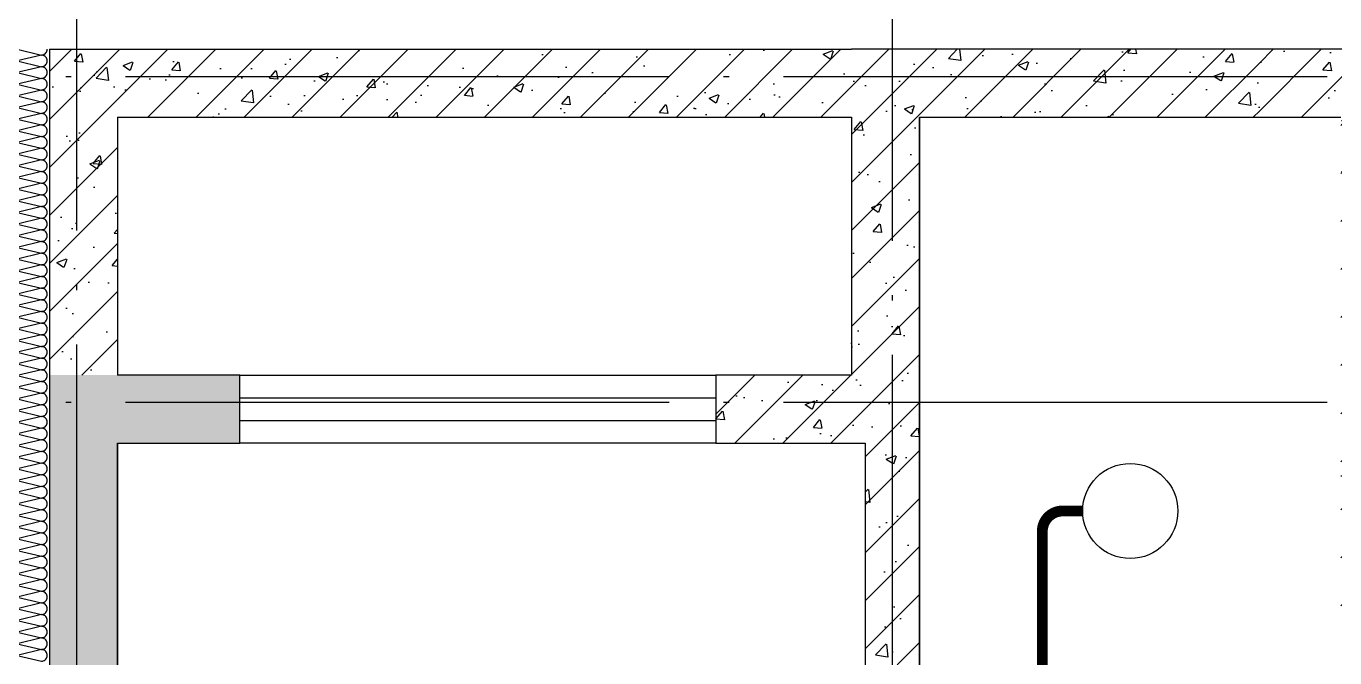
# Model space of a CAD drawing. Extents: x 1129508 to 1196731, y 2982646 to 3009272.
# Drawn here: x 1162982 to 1167796, y 2997972 to 3000298 of the extents above; entities that cross this region are included whole.
import ezdxf

# ---------------------------------------------------------------- set-up
doc = ezdxf.new("R2010")
doc.units = 0
doc.header["$LTSCALE"] = 1000
doc.linetypes.add('DOTE', pattern=[2.42, 2, -0.2, 0.02, -0.2])
for name, color, linetype in [('COLUMN', 2, 'Continuous'), ('DOTE', 8, 'DOTE'), ('E-LINE', 83, 'Continuous'), ('EQUIP-照明', 3, 'Continuous'), ('PUB_HATCH', 8, 'Continuous'), ('WALL', 2, 'Continuous'), ('WINDOW', 4, 'Continuous'), ('WIRE-照明', 1, 'Continuous')]:
    doc.layers.add(name, color=color, linetype=linetype)
doc.styles.get("Standard").update_dxf_attribs({"font": 'simplex.shx', "bigfont": 'gbcbig.shx'})
pattern_1 = [(45, (0, 0), (-88.3883476, 88.3883476), []), (50, (0, 0), (358.63009, -31.376067), [37.5, -412.5]), (355, (0, 0), (-69.375667, 376.096067), [30, -330]), (100.4514, (29.9, -2.6), (289.25469, 344.71977), [31.870095, -350.571056]), (46.1842, (0, 100), (533.620524, -82.75951), [56.25, -618.75]), (96.6356, (44.47, 93.1), (467.33135, 487.05894), [47.80514, -525.8565]), (351.1842, (0, 100), (467.33097, 487.0593), [45, -495]), (21, (50, 75), (298.453526, -201.309445), [37.5, -412.5]), (326, (50, 75), (121.657666, 362.57502), [30, -330]), (71.4514, (74.87, 58.22), (420.111314, 161.26525), [31.870095, -350.571056]), (37.5, (0, 0), (6.0799277, 166.446927), [0, -326, 0, -335, 0, -331.25]), (7.5, (0, 0), (131.534769, 197.205856), [0, -191, 0, -318.5, 0, -126.25]), (-32.5, (-111.5, 0), (266.911218, -11.277436), [0, -125, 0, -390, 0, -517.5]), (-42.5, (-161.5, 0), (291.593085, 50.052491), [0, -162.5, 0, -259, 0, -367.5])]

# ---------------------------------------------------------------- blocks, each defined once
blk = doc.blocks.new('21325465')
at = {"layer": 'DOTE'}
for p, q in [((6303113.1, 288090.3), (6303113.1, 305116.2)), ((6306113.1, 288052.6), (6306113.1, 305078.5)), ((6274252.3, 300757.8), (6331875.9, 300757.8)), ((6274252.3, 299557.8), (6331875.9, 299557.8))]:
    blk.add_line(p, q, dxfattribs=at)
blk = doc.blocks.new('SIPIN1-1-1')
at = {"layer": 'PUB_HATCH'}
h = blk.add_hatch(dxfattribs=at)
h.set_pattern_fill('钢筋混凝土', color=256, scale=50, style=0, pattern_type=2)
h.set_pattern_definition(pattern_1)
h.paths.add_polyline_path([(-261622.7, 2635086.1), (-261872.7, 2635086.1), (-261872.7, 2634786.1), (-262822.7, 2634786.1), (-262822.7, 2634536.1), (-262522.7, 2634536.1), (-262522.7, 2632636.1), (-260322.7, 2632636.1), (-260322.7, 2632836.1), (-262322.7, 2632836.1), (-262322.7, 2634536.1), (-261622.7, 2634536.1)], flags=0)
h = blk.add_hatch(dxfattribs=at)
h.set_pattern_fill('钢筋混凝土', color=256, scale=50, style=0, pattern_type=2)
h.set_pattern_definition(pattern_1)
h.paths.add_polyline_path([(-267022.7, 2633586.1), (-267022.7, 2634536.1), (-267172.7, 2634686.1), (-267272.7, 2634786.1), (-267272.7, 2633586.1)], flags=0)
h = blk.add_hatch(dxfattribs=at)
h.set_pattern_fill('钢筋混凝土', color=256, scale=50, style=0, pattern_type=2)
h.set_pattern_definition(pattern_1)
h.paths.add_polyline_path([(-264322.7, 2634786.1), (-267272.7, 2634786.1), (-267172.7, 2634686.1), (-267022.7, 2634536.1), (-264322.7, 2634536.1)], flags=0)
h = blk.add_hatch(dxfattribs=at)
h.set_pattern_fill('钢筋混凝土', color=256, scale=50, style=0, pattern_type=2)
h.set_pattern_definition(pattern_1)
h.paths.add_polyline_path([(-264822.7, 2633336.1), (-264272.7, 2633336.1), (-264272.7, 2629986.1), (-264072.7, 2629986.1), (-264072.7, 2634536.1), (-262822.7, 2634536.1), (-262822.7, 2634786.1), (-264322.7, 2634786.1), (-264322.7, 2633586.1), (-264822.7, 2633586.1)], flags=0)
h = blk.add_hatch(dxfattribs=at)
h.set_pattern_fill('钢筋混凝土', color=256, scale=50, style=0, pattern_type=2)
h.set_pattern_definition(pattern_1)
h.paths.add_polyline_path([(-260272.7, 2626285.8), (-260472.7, 2626285.8), (-260472.7, 2623736.1), (-264072.7, 2623736.1), (-264072.7, 2627086.1), (-264272.7, 2627086.1), (-264272.7, 2625036.1), (-267022.7, 2625036.1), (-267022.7, 2628486.1), (-265272.7, 2628486.1), (-265272.7, 2628686.1), (-267022.7, 2628686.1), (-267022.7, 2630686.1), (-265272.7, 2630686.1), (-265272.7, 2630886.1), (-267022.7, 2630886.1), (-267022.7, 2633336.1), (-266572.7, 2633336.1), (-266572.7, 2633586.1), (-267272.7, 2633586.1), (-267272.7, 2624786.1), (-264322.7, 2624786.1), (-264322.7, 2623486.1), (-256422.7, 2623486.1), (-256422.7, 2624786.1), (-250722.7, 2624786.1), (-250722.7, 2623486.1), (-242822.7, 2623486.1), (-242822.7, 2624786.1), (-239872.7, 2624786.1), (-239872.7, 2633586.1), (-240572.7, 2633586.1), (-240572.7, 2633336.1), (-240122.7, 2633336.1), (-240122.7, 2630886.1), (-241872.7, 2630886.1), (-241872.7, 2630686.1), (-240122.7, 2630686.1), (-240122.7, 2628686.1), (-241872.7, 2628686.1), (-241872.7, 2628486.1), (-240122.7, 2628486.1), (-240122.7, 2625036.1), (-242872.7, 2625036.1), (-242872.7, 2627086.1), (-243072.7, 2627086.1), (-243072.7, 2623736.1), (-246672.7, 2623736.1), (-246672.7, 2626285.8), (-246872.7, 2626285.8), (-246872.7, 2623736.1), (-250472.7, 2623736.1), (-250472.7, 2627686.1), (-250672.7, 2627686.1), (-250672.7, 2625036.1), (-253472.7, 2625036.1), (-253472.7, 2628486.1), (-251672.7, 2628486.1), (-251672.7, 2628686.1), (-255472.7, 2628686.1), (-255472.7, 2628486.1), (-253672.7, 2628486.1), (-253672.7, 2625036.1), (-256472.7, 2625036.1), (-256472.7, 2627686.1), (-256672.7, 2627686.1), (-256672.7, 2623736.1), (-260272.7, 2623736.1)], flags=0)
at = {"layer": 'COLUMN'}
for points in [[(-262822.7, 2634786.1), (-264322.7, 2634786.1)], [(-261872.7, 2634786.1), (-262822.7, 2634786.1)], [(-264322.7, 2634536.1), (-264322.7, 2633586.1)], [(-264072.7, 2629986.1), (-264072.7, 2634536.1)], [(-264072.7, 2634536.1), (-262822.7, 2634536.1)], [(-262822.7, 2634536.1), (-262522.7, 2634536.1)], [(-267272.7, 2633586.1), (-267272.7, 2624786.1)], [(-266572.7, 2633586.1), (-267022.7, 2633586.1)], [(-264322.7, 2633586.1), (-264822.7, 2633586.1)], [(-267022.7, 2630886.1), (-267022.7, 2633336.1)], [(-267022.7, 2633336.1), (-266572.7, 2633336.1)], [(-264822.7, 2633336.1), (-264272.7, 2633336.1)], [(-264272.7, 2633336.1), (-264272.7, 2629986.1)]]:
    blk.add_lwpolyline(points, dxfattribs=at)
at = {"layer": 'E-LINE', "linetype": 'Continuous'}
for points in [[(-267392.4, 2634786.1), (-267303.2, 2634764.6), (-267392.4, 2634743.2), (-267303.2, 2634721.7), (-267392.4, 2634700.2), (-267303.2, 2634678.8), (-267392.4, 2634657.3), (-267303.2, 2634635.9), (-267392.4, 2634614.4), (-267303.2, 2634592.9), (-267392.4, 2634571.5), (-267303.2, 2634550), (-267392.4, 2634528.6), (-267303.2, 2634507.1), (-267392.4, 2634485.6), (-267303.2, 2634464.2), (-267392.4, 2634442.7), (-267303.2, 2634421.3), (-267392.4, 2634399.8), (-267303.2, 2634378.4), (-267392.4, 2634356.9), (-267303.2, 2634335.4), (-267392.4, 2634314), (-267303.2, 2634292.5), (-267392.4, 2634271.1), (-267303.2, 2634249.6), (-267392.4, 2634228.1), (-267303.2, 2634206.7), (-267392.4, 2634185.2), (-267303.2, 2634163.8), (-267392.4, 2634142.3), (-267303.2, 2634120.8), (-267392.4, 2634099.4), (-267303.2, 2634077.9), (-267392.4, 2634056.5), (-267303.2, 2634035), (-267392.4, 2634013.5), (-267303.2, 2633992.1), (-267392.4, 2633970.6), (-267303.2, 2633949.2), (-267392.4, 2633927.7), (-267303.2, 2633906.2), (-267392.4, 2633884.8), (-267303.2, 2633863.3), (-267392.4, 2633841.9), (-267303.2, 2633820.4), (-267392.4, 2633799), (-267303.2, 2633777.5), (-267392.4, 2633756), (-267303.2, 2633734.6), (-267392.4, 2633713.1), (-267303.2, 2633691.7), (-267392.4, 2633670.2), (-267303.2, 2633648.7), (-267392.4, 2633627.3), (-267303.2, 2633605.8), (-267392.4, 2633584.4), (-267303.2, 2633562.9), (-267392.4, 2633541.4), (-267303.2, 2633520), (-267392.4, 2633498.5), (-267303.2, 2633477.1), (-267392.4, 2633455.6), (-267303.2, 2633434.1), (-267392.4, 2633412.7), (-267303.2, 2633391.2), (-267392.4, 2633369.8), (-267303.2, 2633348.3), (-267392.4, 2633326.8), (-267303.2, 2633305.4), (-267392.4, 2633283.9), (-267303.2, 2633262.5), (-267392.4, 2633241), (-267303.2, 2633219.6), (-267392.4, 2633198.1), (-267303.2, 2633176.6), (-267392.4, 2633155.2), (-267303.2, 2633133.7), (-267392.4, 2633112.3), (-267303.2, 2633090.8), (-267392.4, 2633069.3), (-267303.2, 2633047.9), (-267392.4, 2633026.4), (-267303.2, 2633005), (-267392.4, 2632983.5), (-267303.2, 2632962), (-267392.4, 2632940.6), (-267303.2, 2632919.1), (-267392.4, 2632897.7), (-267303.2, 2632876.2), (-267392.4, 2632854.7), (-267303.2, 2632833.3), (-267392.4, 2632811.8), (-267303.2, 2632790.4), (-267392.4, 2632768.9), (-267303.2, 2632747.4), (-267392.4, 2632726), (-267303.2, 2632704.5), (-267392.4, 2632683.1), (-267303.2, 2632661.6), (-267392.4, 2632640.2), (-267303.2, 2632618.7), (-267392.4, 2632597.2), (-267303.2, 2632575.8), (-267392.4, 2632554.3), (-267303.2, 2632532.9)], [(-267303.2, 2634764.6), (-267299.5, 2634764.9), (-267295.9, 2634765.9), (-267292.5, 2634767.5), (-267289.5, 2634769.6), (-267286.8, 2634772.3), (-267284.7, 2634775.3), (-267283.1, 2634778.7), (-267282.2, 2634782.4), (-267281.8, 2634786.1)], [(-267281.8, 2634743.2), (-267282.2, 2634746.9), (-267283.1, 2634750.5), (-267284.7, 2634753.9), (-267286.8, 2634757), (-267289.5, 2634759.6), (-267292.5, 2634761.7), (-267295.9, 2634763.3), (-267299.5, 2634764.3), (-267303.2, 2634764.6)], [(-267303.2, 2634721.7), (-267299.5, 2634722), (-267295.9, 2634723), (-267292.5, 2634724.6), (-267289.5, 2634726.7), (-267286.8, 2634729.4), (-267284.7, 2634732.4), (-267283.1, 2634735.8), (-267282.2, 2634739.4), (-267281.8, 2634743.2)], [(-267281.8, 2634700.2), (-267282.2, 2634704), (-267283.1, 2634707.6), (-267284.7, 2634711), (-267286.8, 2634714), (-267289.5, 2634716.7), (-267292.5, 2634718.8), (-267295.9, 2634720.4), (-267299.5, 2634721.4), (-267303.2, 2634721.7)], [(-267303.2, 2634678.8), (-267299.5, 2634679.1), (-267295.9, 2634680.1), (-267292.5, 2634681.7), (-267289.5, 2634683.8), (-267286.8, 2634686.4), (-267284.7, 2634689.5), (-267283.1, 2634692.9), (-267282.2, 2634696.5), (-267281.8, 2634700.2)], [(-267281.8, 2634657.3), (-267282.2, 2634661), (-267283.1, 2634664.7), (-267284.7, 2634668.1), (-267286.8, 2634671.1), (-267289.5, 2634673.8), (-267292.5, 2634675.9), (-267295.9, 2634677.5), (-267299.5, 2634678.5), (-267303.2, 2634678.8)], [(-267303.2, 2634635.9), (-267299.5, 2634636.2), (-267295.9, 2634637.2), (-267292.5, 2634638.7), (-267289.5, 2634640.9), (-267286.8, 2634643.5), (-267284.7, 2634646.6), (-267283.1, 2634650), (-267282.2, 2634653.6), (-267281.8, 2634657.3)], [(-267281.8, 2634614.4), (-267282.2, 2634618.1), (-267283.1, 2634621.7), (-267284.7, 2634625.1), (-267286.8, 2634628.2), (-267289.5, 2634630.8), (-267292.5, 2634633), (-267295.9, 2634634.6), (-267299.5, 2634635.5), (-267303.2, 2634635.9)], [(-267303.2, 2634592.9), (-267299.5, 2634593.3), (-267295.9, 2634594.2), (-267292.5, 2634595.8), (-267289.5, 2634598), (-267286.8, 2634600.6), (-267284.7, 2634603.7), (-267283.1, 2634607.1), (-267282.2, 2634610.7), (-267281.8, 2634614.4)], [(-267281.8, 2634571.5), (-267282.2, 2634575.2), (-267283.1, 2634578.8), (-267284.7, 2634582.2), (-267286.8, 2634585.3), (-267289.5, 2634587.9), (-267292.5, 2634590.1), (-267295.9, 2634591.6), (-267299.5, 2634592.6), (-267303.2, 2634592.9)], [(-267303.2, 2634550), (-267299.5, 2634550.4), (-267295.9, 2634551.3), (-267292.5, 2634552.9), (-267289.5, 2634555), (-267286.8, 2634557.7), (-267284.7, 2634560.8), (-267283.1, 2634564.1), (-267282.2, 2634567.8), (-267281.8, 2634571.5)], [(-267281.8, 2634528.6), (-267282.2, 2634532.3), (-267283.1, 2634535.9), (-267284.7, 2634539.3), (-267286.8, 2634542.4), (-267289.5, 2634545), (-267292.5, 2634547.2), (-267295.9, 2634548.7), (-267299.5, 2634549.7), (-267303.2, 2634550)], [(-267303.2, 2634507.1), (-267299.5, 2634507.4), (-267295.9, 2634508.4), (-267292.5, 2634510), (-267289.5, 2634512.1), (-267286.8, 2634514.8), (-267284.7, 2634517.8), (-267283.1, 2634521.2), (-267282.2, 2634524.8), (-267281.8, 2634528.6)], [(-267281.8, 2634485.6), (-267282.2, 2634489.4), (-267283.1, 2634493), (-267284.7, 2634496.4), (-267286.8, 2634499.4), (-267289.5, 2634502.1), (-267292.5, 2634504.2), (-267295.9, 2634505.8), (-267299.5, 2634506.8), (-267303.2, 2634507.1)], [(-267303.2, 2634464.2), (-267299.5, 2634464.5), (-267295.9, 2634465.5), (-267292.5, 2634467.1), (-267289.5, 2634469.2), (-267286.8, 2634471.9), (-267284.7, 2634474.9), (-267283.1, 2634478.3), (-267282.2, 2634481.9), (-267281.8, 2634485.6)], [(-267281.8, 2634442.7), (-267282.2, 2634446.5), (-267283.1, 2634450.1), (-267284.7, 2634453.5), (-267286.8, 2634456.5), (-267289.5, 2634459.2), (-267292.5, 2634461.3), (-267295.9, 2634462.9), (-267299.5, 2634463.9), (-267303.2, 2634464.2)], [(-267303.2, 2634421.3), (-267299.5, 2634421.6), (-267295.9, 2634422.6), (-267292.5, 2634424.1), (-267289.5, 2634426.3), (-267286.8, 2634428.9), (-267284.7, 2634432), (-267283.1, 2634435.4), (-267282.2, 2634439), (-267281.8, 2634442.7)], [(-267281.8, 2634399.8), (-267282.2, 2634403.5), (-267283.1, 2634407.1), (-267284.7, 2634410.5), (-267286.8, 2634413.6), (-267289.5, 2634416.2), (-267292.5, 2634418.4), (-267295.9, 2634420), (-267299.5, 2634420.9), (-267303.2, 2634421.3)], [(-267303.2, 2634378.4), (-267299.5, 2634378.7), (-267295.9, 2634379.6), (-267292.5, 2634381.2), (-267289.5, 2634383.4), (-267286.8, 2634386), (-267284.7, 2634389.1), (-267283.1, 2634392.5), (-267282.2, 2634396.1), (-267281.8, 2634399.8)], [(-267281.8, 2634356.9), (-267282.2, 2634360.6), (-267283.1, 2634364.2), (-267284.7, 2634367.6), (-267286.8, 2634370.7), (-267289.5, 2634373.3), (-267292.5, 2634375.5), (-267295.9, 2634377.1), (-267299.5, 2634378), (-267303.2, 2634378.4)], [(-267303.2, 2634335.4), (-267299.5, 2634335.8), (-267295.9, 2634336.7), (-267292.5, 2634338.3), (-267289.5, 2634340.5), (-267286.8, 2634343.1), (-267284.7, 2634346.2), (-267283.1, 2634349.6), (-267282.2, 2634353.2), (-267281.8, 2634356.9)], [(-267281.8, 2634314), (-267282.2, 2634317.7), (-267283.1, 2634321.3), (-267284.7, 2634324.7), (-267286.8, 2634327.8), (-267289.5, 2634330.4), (-267292.5, 2634332.6), (-267295.9, 2634334.1), (-267299.5, 2634335.1), (-267303.2, 2634335.4)], [(-267303.2, 2634292.5), (-267299.5, 2634292.8), (-267295.9, 2634293.8), (-267292.5, 2634295.4), (-267289.5, 2634297.5), (-267286.8, 2634300.2), (-267284.7, 2634303.2), (-267283.1, 2634306.6), (-267282.2, 2634310.2), (-267281.8, 2634314)], [(-267281.8, 2634271.1), (-267282.2, 2634274.8), (-267283.1, 2634278.4), (-267284.7, 2634281.8), (-267286.8, 2634284.8), (-267289.5, 2634287.5), (-267292.5, 2634289.6), (-267295.9, 2634291.2), (-267299.5, 2634292.2), (-267303.2, 2634292.5)], [(-267303.2, 2634249.6), (-267299.5, 2634249.9), (-267295.9, 2634250.9), (-267292.5, 2634252.5), (-267289.5, 2634254.6), (-267286.8, 2634257.3), (-267284.7, 2634260.3), (-267283.1, 2634263.7), (-267282.2, 2634267.3), (-267281.8, 2634271.1)], [(-267281.8, 2634228.1), (-267282.2, 2634231.9), (-267283.1, 2634235.5), (-267284.7, 2634238.9), (-267286.8, 2634241.9), (-267289.5, 2634244.6), (-267292.5, 2634246.7), (-267295.9, 2634248.3), (-267299.5, 2634249.3), (-267303.2, 2634249.6)], [(-267303.2, 2634206.7), (-267299.5, 2634207), (-267295.9, 2634208), (-267292.5, 2634209.6), (-267289.5, 2634211.7), (-267286.8, 2634214.3), (-267284.7, 2634217.4), (-267283.1, 2634220.8), (-267282.2, 2634224.4), (-267281.8, 2634228.1)], [(-267281.8, 2634185.2), (-267282.2, 2634188.9), (-267283.1, 2634192.6), (-267284.7, 2634195.9), (-267286.8, 2634199), (-267289.5, 2634201.7), (-267292.5, 2634203.8), (-267295.9, 2634205.4), (-267299.5, 2634206.4), (-267303.2, 2634206.7)], [(-267303.2, 2634163.8), (-267299.5, 2634164.1), (-267295.9, 2634165.1), (-267292.5, 2634166.6), (-267289.5, 2634168.8), (-267286.8, 2634171.4), (-267284.7, 2634174.5), (-267283.1, 2634177.9), (-267282.2, 2634181.5), (-267281.8, 2634185.2)], [(-267281.8, 2634142.3), (-267282.2, 2634146), (-267283.1, 2634149.6), (-267284.7, 2634153), (-267286.8, 2634156.1), (-267289.5, 2634158.7), (-267292.5, 2634160.9), (-267295.9, 2634162.5), (-267299.5, 2634163.4), (-267303.2, 2634163.8)], [(-267303.2, 2634120.8), (-267299.5, 2634121.2), (-267295.9, 2634122.1), (-267292.5, 2634123.7), (-267289.5, 2634125.9), (-267286.8, 2634128.5), (-267284.7, 2634131.6), (-267283.1, 2634135), (-267282.2, 2634138.6), (-267281.8, 2634142.3)], [(-267281.8, 2634099.4), (-267282.2, 2634103.1), (-267283.1, 2634106.7), (-267284.7, 2634110.1), (-267286.8, 2634113.2), (-267289.5, 2634115.8), (-267292.5, 2634118), (-267295.9, 2634119.5), (-267299.5, 2634120.5), (-267303.2, 2634120.8)], [(-267303.2, 2634077.9), (-267299.5, 2634078.2), (-267295.9, 2634079.2), (-267292.5, 2634080.8), (-267289.5, 2634082.9), (-267286.8, 2634085.6), (-267284.7, 2634088.7), (-267283.1, 2634092), (-267282.2, 2634095.7), (-267281.8, 2634099.4)], [(-267281.8, 2634056.5), (-267282.2, 2634060.2), (-267283.1, 2634063.8), (-267284.7, 2634067.2), (-267286.8, 2634070.3), (-267289.5, 2634072.9), (-267292.5, 2634075), (-267295.9, 2634076.6), (-267299.5, 2634077.6), (-267303.2, 2634077.9)], [(-267303.2, 2634035), (-267299.5, 2634035.3), (-267295.9, 2634036.3), (-267292.5, 2634037.9), (-267289.5, 2634040), (-267286.8, 2634042.7), (-267284.7, 2634045.7), (-267283.1, 2634049.1), (-267282.2, 2634052.7), (-267281.8, 2634056.5)], [(-267281.8, 2634013.5), (-267282.2, 2634017.3), (-267283.1, 2634020.9), (-267284.7, 2634024.3), (-267286.8, 2634027.3), (-267289.5, 2634030), (-267292.5, 2634032.1), (-267295.9, 2634033.7), (-267299.5, 2634034.7), (-267303.2, 2634035)], [(-267303.2, 2633992.1), (-267299.5, 2633992.4), (-267295.9, 2633993.4), (-267292.5, 2633995), (-267289.5, 2633997.1), (-267286.8, 2633999.8), (-267284.7, 2634002.8), (-267283.1, 2634006.2), (-267282.2, 2634009.8), (-267281.8, 2634013.5)], [(-267281.8, 2633970.6), (-267282.2, 2633974.4), (-267283.1, 2633978), (-267284.7, 2633981.4), (-267286.8, 2633984.4), (-267289.5, 2633987.1), (-267292.5, 2633989.2), (-267295.9, 2633990.8), (-267299.5, 2633991.8), (-267303.2, 2633992.1)], [(-267303.2, 2633949.2), (-267299.5, 2633949.5), (-267295.9, 2633950.5), (-267292.5, 2633952), (-267289.5, 2633954.2), (-267286.8, 2633956.8), (-267284.7, 2633959.9), (-267283.1, 2633963.3), (-267282.2, 2633966.9), (-267281.8, 2633970.6)], [(-267281.8, 2633927.7), (-267282.2, 2633931.4), (-267283.1, 2633935), (-267284.7, 2633938.4), (-267286.8, 2633941.5), (-267289.5, 2633944.1), (-267292.5, 2633946.3), (-267295.9, 2633947.9), (-267299.5, 2633948.8), (-267303.2, 2633949.2)], [(-267303.2, 2633906.2), (-267299.5, 2633906.6), (-267295.9, 2633907.5), (-267292.5, 2633909.1), (-267289.5, 2633911.3), (-267286.8, 2633913.9), (-267284.7, 2633917), (-267283.1, 2633920.4), (-267282.2, 2633924), (-267281.8, 2633927.7)], [(-267281.8, 2633884.8), (-267282.2, 2633888.5), (-267283.1, 2633892.1), (-267284.7, 2633895.5), (-267286.8, 2633898.6), (-267289.5, 2633901.2), (-267292.5, 2633903.4), (-267295.9, 2633905), (-267299.5, 2633905.9), (-267303.2, 2633906.2)], [(-267303.2, 2633863.3), (-267299.5, 2633863.7), (-267295.9, 2633864.6), (-267292.5, 2633866.2), (-267289.5, 2633868.4), (-267286.8, 2633871), (-267284.7, 2633874.1), (-267283.1, 2633877.4), (-267282.2, 2633881.1), (-267281.8, 2633884.8)], [(-267281.8, 2633841.9), (-267282.2, 2633845.6), (-267283.1, 2633849.2), (-267284.7, 2633852.6), (-267286.8, 2633855.7), (-267289.5, 2633858.3), (-267292.5, 2633860.5), (-267295.9, 2633862), (-267299.5, 2633863), (-267303.2, 2633863.3)], [(-267303.2, 2633820.4), (-267299.5, 2633820.7), (-267295.9, 2633821.7), (-267292.5, 2633823.3), (-267289.5, 2633825.4), (-267286.8, 2633828.1), (-267284.7, 2633831.1), (-267283.1, 2633834.5), (-267282.2, 2633838.1), (-267281.8, 2633841.9)], [(-267281.8, 2633799), (-267282.2, 2633802.7), (-267283.1, 2633806.3), (-267284.7, 2633809.7), (-267286.8, 2633812.7), (-267289.5, 2633815.4), (-267292.5, 2633817.5), (-267295.9, 2633819.1), (-267299.5, 2633820.1), (-267303.2, 2633820.4)], [(-267303.2, 2633777.5), (-267299.5, 2633777.8), (-267295.9, 2633778.8), (-267292.5, 2633780.4), (-267289.5, 2633782.5), (-267286.8, 2633785.2), (-267284.7, 2633788.2), (-267283.1, 2633791.6), (-267282.2, 2633795.2), (-267281.8, 2633799)], [(-267281.8, 2633756), (-267282.2, 2633759.8), (-267283.1, 2633763.4), (-267284.7, 2633766.8), (-267286.8, 2633769.8), (-267289.5, 2633772.5), (-267292.5, 2633774.6), (-267295.9, 2633776.2), (-267299.5, 2633777.2), (-267303.2, 2633777.5)], [(-267303.2, 2633734.6), (-267299.5, 2633734.9), (-267295.9, 2633735.9), (-267292.5, 2633737.4), (-267289.5, 2633739.6), (-267286.8, 2633742.2), (-267284.7, 2633745.3), (-267283.1, 2633748.7), (-267282.2, 2633752.3), (-267281.8, 2633756)], [(-267281.8, 2633713.1), (-267282.2, 2633716.8), (-267283.1, 2633720.5), (-267284.7, 2633723.8), (-267286.8, 2633726.9), (-267289.5, 2633729.6), (-267292.5, 2633731.7), (-267295.9, 2633733.3), (-267299.5, 2633734.2), (-267303.2, 2633734.6)], [(-267303.2, 2633691.7), (-267299.5, 2633692), (-267295.9, 2633693), (-267292.5, 2633694.5), (-267289.5, 2633696.7), (-267286.8, 2633699.3), (-267284.7, 2633702.4), (-267283.1, 2633705.8), (-267282.2, 2633709.4), (-267281.8, 2633713.1)], [(-267281.8, 2633670.2), (-267282.2, 2633673.9), (-267283.1, 2633677.5), (-267284.7, 2633680.9), (-267286.8, 2633684), (-267289.5, 2633686.6), (-267292.5, 2633688.8), (-267295.9, 2633690.4), (-267299.5, 2633691.3), (-267303.2, 2633691.7)], [(-267303.2, 2633648.7), (-267299.5, 2633649.1), (-267295.9, 2633650), (-267292.5, 2633651.6), (-267289.5, 2633653.8), (-267286.8, 2633656.4), (-267284.7, 2633659.5), (-267283.1, 2633662.9), (-267282.2, 2633666.5), (-267281.8, 2633670.2)], [(-267281.8, 2633627.3), (-267282.2, 2633631), (-267283.1, 2633634.6), (-267284.7, 2633638), (-267286.8, 2633641.1), (-267289.5, 2633643.7), (-267292.5, 2633645.9), (-267295.9, 2633647.4), (-267299.5, 2633648.4), (-267303.2, 2633648.7)], [(-267303.2, 2633605.8), (-267299.5, 2633606.1), (-267295.9, 2633607.1), (-267292.5, 2633608.7), (-267289.5, 2633610.8), (-267286.8, 2633613.5), (-267284.7, 2633616.5), (-267283.1, 2633619.9), (-267282.2, 2633623.6), (-267281.8, 2633627.3)], [(-267281.8, 2633584.4), (-267282.2, 2633588.1), (-267283.1, 2633591.7), (-267284.7, 2633595.1), (-267286.8, 2633598.2), (-267289.5, 2633600.8), (-267292.5, 2633602.9), (-267295.9, 2633604.5), (-267299.5, 2633605.5), (-267303.2, 2633605.8)], [(-267303.2, 2633562.9), (-267299.5, 2633563.2), (-267295.9, 2633564.2), (-267292.5, 2633565.8), (-267289.5, 2633567.9), (-267286.8, 2633570.6), (-267284.7, 2633573.6), (-267283.1, 2633577), (-267282.2, 2633580.6), (-267281.8, 2633584.4)], [(-267281.8, 2633541.4), (-267282.2, 2633545.2), (-267283.1, 2633548.8), (-267284.7, 2633552.2), (-267286.8, 2633555.2), (-267289.5, 2633557.9), (-267292.5, 2633560), (-267295.9, 2633561.6), (-267299.5, 2633562.6), (-267303.2, 2633562.9)], [(-267303.2, 2633520), (-267299.5, 2633520.3), (-267295.9, 2633521.3), (-267292.5, 2633522.9), (-267289.5, 2633525), (-267286.8, 2633527.6), (-267284.7, 2633530.7), (-267283.1, 2633534.1), (-267282.2, 2633537.7), (-267281.8, 2633541.4)], [(-267281.8, 2633498.5), (-267282.2, 2633502.2), (-267283.1, 2633505.9), (-267284.7, 2633509.3), (-267286.8, 2633512.3), (-267289.5, 2633515), (-267292.5, 2633517.1), (-267295.9, 2633518.7), (-267299.5, 2633519.7), (-267303.2, 2633520)], [(-267303.2, 2633477.1), (-267299.5, 2633477.4), (-267295.9, 2633478.4), (-267292.5, 2633479.9), (-267289.5, 2633482.1), (-267286.8, 2633484.7), (-267284.7, 2633487.8), (-267283.1, 2633491.2), (-267282.2, 2633494.8), (-267281.8, 2633498.5)], [(-267281.8, 2633455.6), (-267282.2, 2633459.3), (-267283.1, 2633462.9), (-267284.7, 2633466.3), (-267286.8, 2633469.4), (-267289.5, 2633472), (-267292.5, 2633474.2), (-267295.9, 2633475.8), (-267299.5, 2633476.7), (-267303.2, 2633477.1)], [(-267303.2, 2633434.1), (-267299.5, 2633434.5), (-267295.9, 2633435.4), (-267292.5, 2633437), (-267289.5, 2633439.2), (-267286.8, 2633441.8), (-267284.7, 2633444.9), (-267283.1, 2633448.3), (-267282.2, 2633451.9), (-267281.8, 2633455.6)], [(-267281.8, 2633412.7), (-267282.2, 2633416.4), (-267283.1, 2633420), (-267284.7, 2633423.4), (-267286.8, 2633426.5), (-267289.5, 2633429.1), (-267292.5, 2633431.3), (-267295.9, 2633432.9), (-267299.5, 2633433.8), (-267303.2, 2633434.1)], [(-267303.2, 2633391.2), (-267299.5, 2633391.6), (-267295.9, 2633392.5), (-267292.5, 2633394.1), (-267289.5, 2633396.2), (-267286.8, 2633398.9), (-267284.7, 2633402), (-267283.1, 2633405.3), (-267282.2, 2633409), (-267281.8, 2633412.7)], [(-267281.8, 2633369.8), (-267282.2, 2633373.5), (-267283.1, 2633377.1), (-267284.7, 2633380.5), (-267286.8, 2633383.6), (-267289.5, 2633386.2), (-267292.5, 2633388.4), (-267295.9, 2633389.9), (-267299.5, 2633390.9), (-267303.2, 2633391.2)], [(-267303.2, 2633348.3), (-267299.5, 2633348.6), (-267295.9, 2633349.6), (-267292.5, 2633351.2), (-267289.5, 2633353.3), (-267286.8, 2633356), (-267284.7, 2633359), (-267283.1, 2633362.4), (-267282.2, 2633366), (-267281.8, 2633369.8)], [(-267281.8, 2633326.8), (-267282.2, 2633330.6), (-267283.1, 2633334.2), (-267284.7, 2633337.6), (-267286.8, 2633340.6), (-267289.5, 2633343.3), (-267292.5, 2633345.4), (-267295.9, 2633347), (-267299.5, 2633348), (-267303.2, 2633348.3)], [(-267303.2, 2633305.4), (-267299.5, 2633305.7), (-267295.9, 2633306.7), (-267292.5, 2633308.3), (-267289.5, 2633310.4), (-267286.8, 2633313.1), (-267284.7, 2633316.1), (-267283.1, 2633319.5), (-267282.2, 2633323.1), (-267281.8, 2633326.8)], [(-267281.8, 2633283.9), (-267282.2, 2633287.7), (-267283.1, 2633291.3), (-267284.7, 2633294.7), (-267286.8, 2633297.7), (-267289.5, 2633300.4), (-267292.5, 2633302.5), (-267295.9, 2633304.1), (-267299.5, 2633305.1), (-267303.2, 2633305.4)], [(-267303.2, 2633262.5), (-267299.5, 2633262.8), (-267295.9, 2633263.8), (-267292.5, 2633265.3), (-267289.5, 2633267.5), (-267286.8, 2633270.1), (-267284.7, 2633273.2), (-267283.1, 2633276.6), (-267282.2, 2633280.2), (-267281.8, 2633283.9)], [(-267281.8, 2633241), (-267282.2, 2633244.7), (-267283.1, 2633248.4), (-267284.7, 2633251.7), (-267286.8, 2633254.8), (-267289.5, 2633257.5), (-267292.5, 2633259.6), (-267295.9, 2633261.2), (-267299.5, 2633262.1), (-267303.2, 2633262.5)], [(-267303.2, 2633219.6), (-267299.5, 2633219.9), (-267295.9, 2633220.8), (-267292.5, 2633222.4), (-267289.5, 2633224.6), (-267286.8, 2633227.2), (-267284.7, 2633230.3), (-267283.1, 2633233.7), (-267282.2, 2633237.3), (-267281.8, 2633241)], [(-267281.8, 2633198.1), (-267282.2, 2633201.8), (-267283.1, 2633205.4), (-267284.7, 2633208.8), (-267286.8, 2633211.9), (-267289.5, 2633214.5), (-267292.5, 2633216.7), (-267295.9, 2633218.3), (-267299.5, 2633219.2), (-267303.2, 2633219.6)], [(-267303.2, 2633176.6), (-267299.5, 2633177), (-267295.9, 2633177.9), (-267292.5, 2633179.5), (-267289.5, 2633181.7), (-267286.8, 2633184.3), (-267284.7, 2633187.4), (-267283.1, 2633190.8), (-267282.2, 2633194.4), (-267281.8, 2633198.1)], [(-267281.8, 2633155.2), (-267282.2, 2633158.9), (-267283.1, 2633162.5), (-267284.7, 2633165.9), (-267286.8, 2633169), (-267289.5, 2633171.6), (-267292.5, 2633173.8), (-267295.9, 2633175.3), (-267299.5, 2633176.3), (-267303.2, 2633176.6)], [(-267303.2, 2633133.7), (-267299.5, 2633134), (-267295.9, 2633135), (-267292.5, 2633136.6), (-267289.5, 2633138.7), (-267286.8, 2633141.4), (-267284.7, 2633144.4), (-267283.1, 2633147.8), (-267282.2, 2633151.4), (-267281.8, 2633155.2)], [(-267281.8, 2633112.3), (-267282.2, 2633116), (-267283.1, 2633119.6), (-267284.7, 2633123), (-267286.8, 2633126.1), (-267289.5, 2633128.7), (-267292.5, 2633130.8), (-267295.9, 2633132.4), (-267299.5, 2633133.4), (-267303.2, 2633133.7)], [(-267303.2, 2633090.8), (-267299.5, 2633091.1), (-267295.9, 2633092.1), (-267292.5, 2633093.7), (-267289.5, 2633095.8), (-267286.8, 2633098.5), (-267284.7, 2633101.5), (-267283.1, 2633104.9), (-267282.2, 2633108.5), (-267281.8, 2633112.3)], [(-267281.8, 2633069.3), (-267282.2, 2633073.1), (-267283.1, 2633076.7), (-267284.7, 2633080.1), (-267286.8, 2633083.1), (-267289.5, 2633085.8), (-267292.5, 2633087.9), (-267295.9, 2633089.5), (-267299.5, 2633090.5), (-267303.2, 2633090.8)], [(-267303.2, 2633047.9), (-267299.5, 2633048.2), (-267295.9, 2633049.2), (-267292.5, 2633050.8), (-267289.5, 2633052.9), (-267286.8, 2633055.5), (-267284.7, 2633058.6), (-267283.1, 2633062), (-267282.2, 2633065.6), (-267281.8, 2633069.3)], [(-267281.8, 2633026.4), (-267282.2, 2633030.1), (-267283.1, 2633033.8), (-267284.7, 2633037.1), (-267286.8, 2633040.2), (-267289.5, 2633042.9), (-267292.5, 2633045), (-267295.9, 2633046.6), (-267299.5, 2633047.6), (-267303.2, 2633047.9)], [(-267303.2, 2633005), (-267299.5, 2633005.3), (-267295.9, 2633006.3), (-267292.5, 2633007.8), (-267289.5, 2633010), (-267286.8, 2633012.6), (-267284.7, 2633015.7), (-267283.1, 2633019.1), (-267282.2, 2633022.7), (-267281.8, 2633026.4)], [(-267281.8, 2632983.5), (-267282.2, 2632987.2), (-267283.1, 2632990.8), (-267284.7, 2632994.2), (-267286.8, 2632997.3), (-267289.5, 2632999.9), (-267292.5, 2633002.1), (-267295.9, 2633003.7), (-267299.5, 2633004.6), (-267303.2, 2633005)], [(-267303.2, 2632962), (-267299.5, 2632962.4), (-267295.9, 2632963.3), (-267292.5, 2632964.9), (-267289.5, 2632967.1), (-267286.8, 2632969.7), (-267284.7, 2632972.8), (-267283.1, 2632976.2), (-267282.2, 2632979.8), (-267281.8, 2632983.5)], [(-267281.8, 2632940.6), (-267282.2, 2632944.3), (-267283.1, 2632947.9), (-267284.7, 2632951.3), (-267286.8, 2632954.4), (-267289.5, 2632957), (-267292.5, 2632959.2), (-267295.9, 2632960.7), (-267299.5, 2632961.7), (-267303.2, 2632962)], [(-267303.2, 2632919.1), (-267299.5, 2632919.4), (-267295.9, 2632920.4), (-267292.5, 2632922), (-267289.5, 2632924.1), (-267286.8, 2632926.8), (-267284.7, 2632929.9), (-267283.1, 2632933.2), (-267282.2, 2632936.9), (-267281.8, 2632940.6)], [(-267281.8, 2632897.7), (-267282.2, 2632901.4), (-267283.1, 2632905), (-267284.7, 2632908.4), (-267286.8, 2632911.5), (-267289.5, 2632914.1), (-267292.5, 2632916.2), (-267295.9, 2632917.8), (-267299.5, 2632918.8), (-267303.2, 2632919.1)], [(-267303.2, 2632876.2), (-267299.5, 2632876.5), (-267295.9, 2632877.5), (-267292.5, 2632879.1), (-267289.5, 2632881.2), (-267286.8, 2632883.9), (-267284.7, 2632886.9), (-267283.1, 2632890.3), (-267282.2, 2632893.9), (-267281.8, 2632897.7)], [(-267281.8, 2632854.7), (-267282.2, 2632858.5), (-267283.1, 2632862.1), (-267284.7, 2632865.5), (-267286.8, 2632868.5), (-267289.5, 2632871.2), (-267292.5, 2632873.3), (-267295.9, 2632874.9), (-267299.5, 2632875.9), (-267303.2, 2632876.2)], [(-267303.2, 2632833.3), (-267299.5, 2632833.6), (-267295.9, 2632834.6), (-267292.5, 2632836.2), (-267289.5, 2632838.3), (-267286.8, 2632841), (-267284.7, 2632844), (-267283.1, 2632847.4), (-267282.2, 2632851), (-267281.8, 2632854.7)], [(-267281.8, 2632811.8), (-267282.2, 2632815.6), (-267283.1, 2632819.2), (-267284.7, 2632822.6), (-267286.8, 2632825.6), (-267289.5, 2632828.3), (-267292.5, 2632830.4), (-267295.9, 2632832), (-267299.5, 2632833), (-267303.2, 2632833.3)], [(-267303.2, 2632790.4), (-267299.5, 2632790.7), (-267295.9, 2632791.7), (-267292.5, 2632793.2), (-267289.5, 2632795.4), (-267286.8, 2632798), (-267284.7, 2632801.1), (-267283.1, 2632804.5), (-267282.2, 2632808.1), (-267281.8, 2632811.8)], [(-267281.8, 2632768.9), (-267282.2, 2632772.6), (-267283.1, 2632776.2), (-267284.7, 2632779.6), (-267286.8, 2632782.7), (-267289.5, 2632785.3), (-267292.5, 2632787.5), (-267295.9, 2632789.1), (-267299.5, 2632790), (-267303.2, 2632790.4)], [(-267303.2, 2632747.4), (-267299.5, 2632747.8), (-267295.9, 2632748.7), (-267292.5, 2632750.3), (-267289.5, 2632752.5), (-267286.8, 2632755.1), (-267284.7, 2632758.2), (-267283.1, 2632761.6), (-267282.2, 2632765.2), (-267281.8, 2632768.9)], [(-267281.8, 2632726), (-267282.2, 2632729.7), (-267283.1, 2632733.3), (-267284.7, 2632736.7), (-267286.8, 2632739.8), (-267289.5, 2632742.4), (-267292.5, 2632744.6), (-267295.9, 2632746.2), (-267299.5, 2632747.1), (-267303.2, 2632747.4)], [(-267303.2, 2632704.5), (-267299.5, 2632704.9), (-267295.9, 2632705.8), (-267292.5, 2632707.4), (-267289.5, 2632709.6), (-267286.8, 2632712.2), (-267284.7, 2632715.3), (-267283.1, 2632718.7), (-267282.2, 2632722.3), (-267281.8, 2632726)], [(-267281.8, 2632683.1), (-267282.2, 2632686.8), (-267283.1, 2632690.4), (-267284.7, 2632693.8), (-267286.8, 2632696.9), (-267289.5, 2632699.5), (-267292.5, 2632701.7), (-267295.9, 2632703.2), (-267299.5, 2632704.2), (-267303.2, 2632704.5)], [(-267303.2, 2632661.6), (-267299.5, 2632661.9), (-267295.9, 2632662.9), (-267292.5, 2632664.5), (-267289.5, 2632666.6), (-267286.8, 2632669.3), (-267284.7, 2632672.3), (-267283.1, 2632675.7), (-267282.2, 2632679.3), (-267281.8, 2632683.1)], [(-267281.8, 2632640.2), (-267282.2, 2632643.9), (-267283.1, 2632647.5), (-267284.7, 2632650.9), (-267286.8, 2632653.9), (-267289.5, 2632656.6), (-267292.5, 2632658.7), (-267295.9, 2632660.3), (-267299.5, 2632661.3), (-267303.2, 2632661.6)], [(-267303.2, 2632618.7), (-267299.5, 2632619), (-267295.9, 2632620), (-267292.5, 2632621.6), (-267289.5, 2632623.7), (-267286.8, 2632626.4), (-267284.7, 2632629.4), (-267283.1, 2632632.8), (-267282.2, 2632636.4), (-267281.8, 2632640.2)], [(-267281.8, 2632597.2), (-267282.2, 2632601), (-267283.1, 2632604.6), (-267284.7, 2632608), (-267286.8, 2632611), (-267289.5, 2632613.7), (-267292.5, 2632615.8), (-267295.9, 2632617.4), (-267299.5, 2632618.4), (-267303.2, 2632618.7)], [(-267303.2, 2632575.8), (-267299.5, 2632576.1), (-267295.9, 2632577.1), (-267292.5, 2632578.7), (-267289.5, 2632580.8), (-267286.8, 2632583.4), (-267284.7, 2632586.5), (-267283.1, 2632589.9), (-267282.2, 2632593.5), (-267281.8, 2632597.2)], [(-267281.8, 2632554.3), (-267282.2, 2632558), (-267283.1, 2632561.7), (-267284.7, 2632565), (-267286.8, 2632568.1), (-267289.5, 2632570.8), (-267292.5, 2632572.9), (-267295.9, 2632574.5), (-267299.5, 2632575.5), (-267303.2, 2632575.8)], [(-267303.2, 2632532.9), (-267299.5, 2632533.2), (-267295.9, 2632534.2), (-267292.5, 2632535.7), (-267289.5, 2632537.9), (-267286.8, 2632540.5), (-267284.7, 2632543.6), (-267283.1, 2632547), (-267282.2, 2632550.6), (-267281.8, 2632554.3)]]:
    blk.add_lwpolyline(points, dxfattribs=at)
at = {"layer": 'WALL'}
for points in [[(-267272.7, 2634786.1), (-267272.7, 2633586.1)], [(-267272.7, 2634786.1), (-264322.7, 2634786.1)], [(-267022.7, 2634536.1), (-267022.7, 2633586.1)], [(-267022.7, 2634536.1), (-264322.7, 2634536.1)], [(-264072.6, 2634536.1), (-264072.7, 2633336.1)], [(-267022.7, 2633336.1), (-267022.7, 2632436.2)], [(-264072.6, 2633336.1), (-264072.7, 2631636.1)], [(-264072.6, 2633336.1), (-264072.7, 2633336.1)]]:
    blk.add_lwpolyline(points, dxfattribs=at)
at = {"layer": 'WINDOW', "linetype": 'Continuous'}
for p, q in [((-266572.7, 2633502.7), (-264822.7, 2633502.7)), ((-266572.7, 2633419.4), (-264822.7, 2633419.4))]:
    blk.add_line(p, q, dxfattribs=at)
blk.add_lwpolyline([(-264822.7, 2633336.1), (-266572.7, 2633336.1), (-266572.7, 2633586.1), (-264822.7, 2633586.1), (-264822.7, 2633336.1)], dxfattribs=at)
at = {"layer": 'DOTE'}
blk.add_blockref('21325465', (-6570285.7, 2333928.3), dxfattribs=at)
blk = doc.blocks.new('$equip$00001147')
blk.add_circle((0, 0), 0.5)
at = {"flags": 9}
blk.add_attdef('A', (0, 0), '', height=0.00002, dxfattribs=at)

msp = doc.modelspace()

# ---------------------------------------------------------------- linework, layer by layer
at = {"layer": 'WIRE-照明', "const_width": 40}
msp.add_lwpolyline([(1166719.9, 2997413.2), (1166719.9, 2998438.2, -0.414214), (1166794.9, 2998513.2), (1166868.4, 2998513.2)], format="xyb", dxfattribs=at)

# ---------------------------------------------------------------- block references
msp.add_blockref('SIPIN1-1-1', (1430341.1, 365427.2))
at = {"layer": 'EQUIP-照明', "xscale": 350, "yscale": 350, "zscale": 350}
msp.add_blockref('$equip$00001147', (1167043.4, 2998513.2), dxfattribs=at)

doc.saveas('drawing.dxf')
